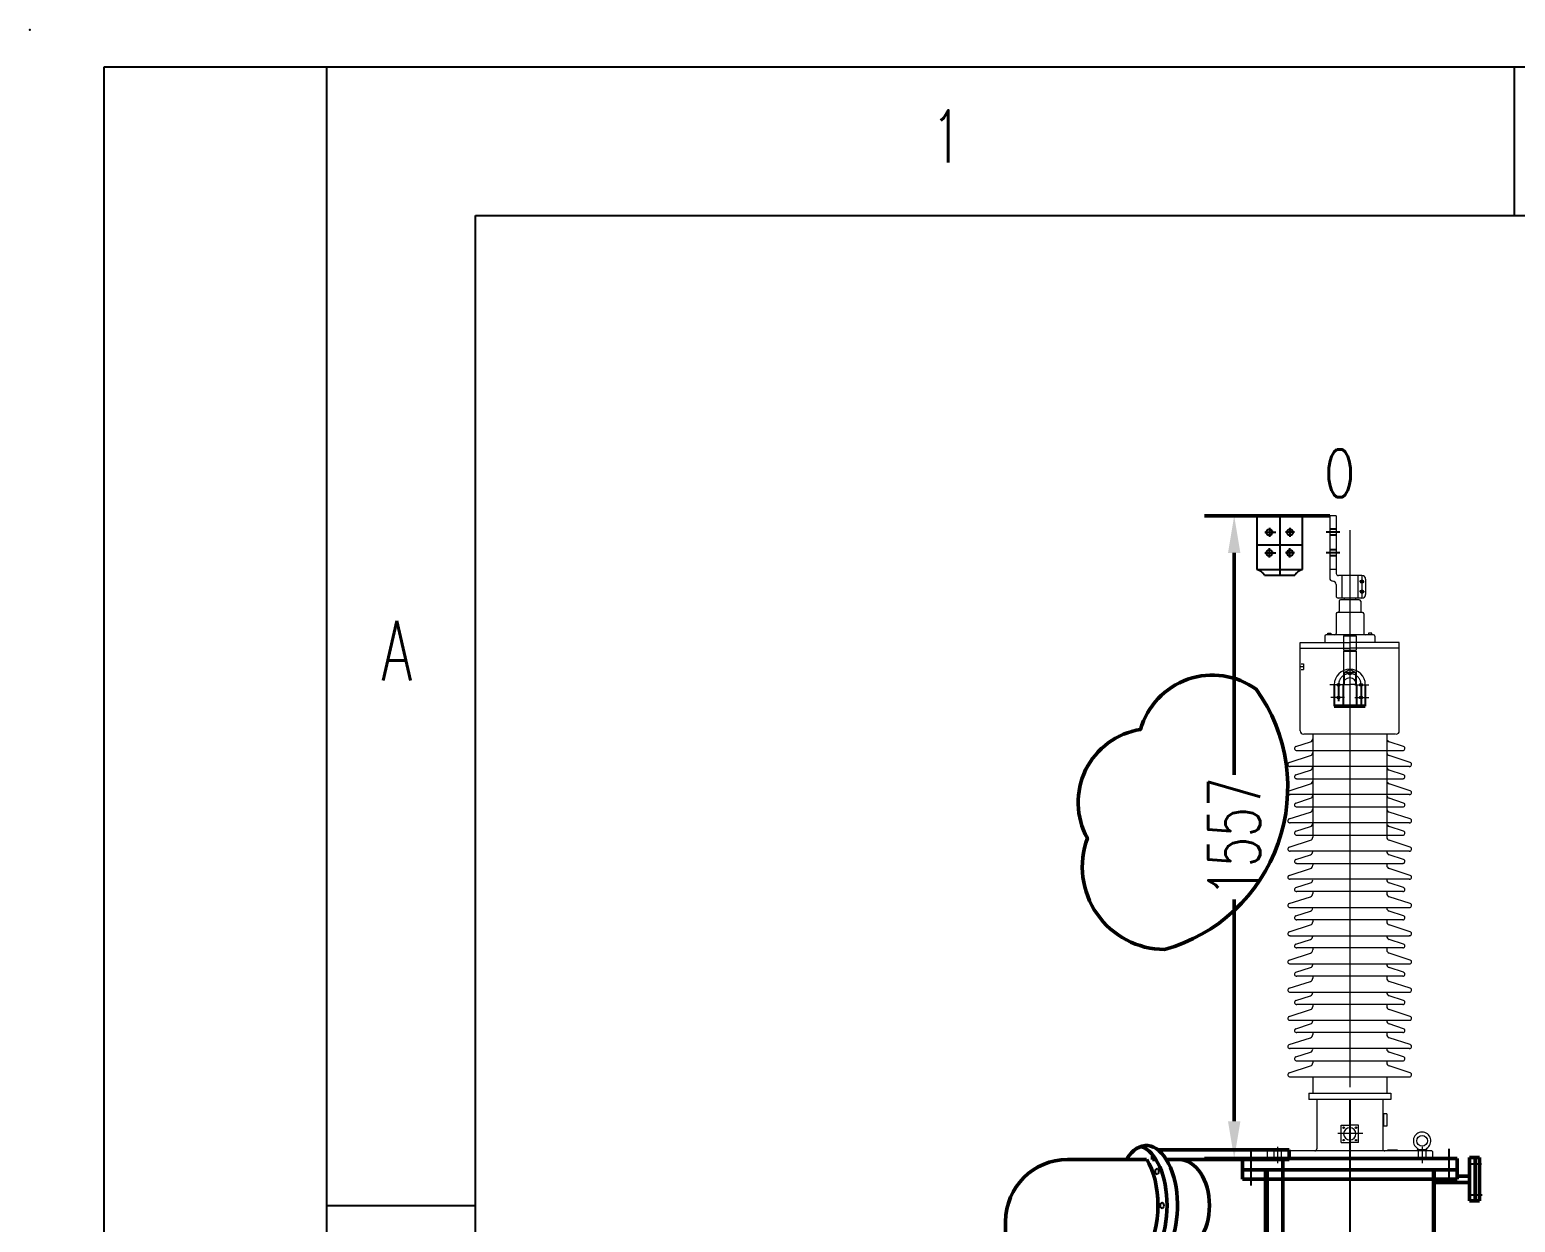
# Model space of a CAD drawing. Header units: millimetres. Extents: x 71406 to 93150, y 2492 to 17792.
# Drawn here: x 71406 to 75004, y 14903 to 17792 of the extents above; entities that cross this region are included whole.
import ezdxf

# ---------------------------------------------------------------- set-up
doc = ezdxf.new("R2010")
doc.units = ezdxf.units.MM
doc.header["$LTSCALE"] = 360
for name, pattern in [('ACAD_ISO04W100', [30, 24, -3, 0, -3]), ('CENTER', [2, 1.25, -0.25, 0.25, -0.25]), ('DASHED', [0.75, 0.5, -0.25])]:
    doc.linetypes.add(name, pattern=pattern)
for name, color, linetype, lineweight in [('0粗实线层', 7, 'Continuous', 50), ('1虚线层', 5, 'DASHED', 25), ('2中心线层', 1, 'CENTER', 25), ('4细实线层', 2, 'Continuous', 25), ('5文字层', 6, 'Continuous', 25), ('6标注层', 3, 'Continuous', 25)]:
    doc.layers.add(name, color=color, linetype=linetype, lineweight=lineweight)
for name, color, linetype in [('1', 7, 'Continuous'), ('2', 2, 'CENTER'), ('3中心线层', 1, 'ACAD_ISO04W100')]:
    doc.layers.add(name, color=color, linetype=linetype)
doc.styles.add('ROMANS', font='romans.shx', dxfattribs={"width": 0.67, "bigfont": 'bigfont.shx'})
doc.styles.get("Standard").update_dxf_attribs({"font": 'txt.shx', "width": 0.67, "bigfont": 'hztxt.shx'})
doc.styles.add('TH_GBDIM', font='txt.shx', dxfattribs={"width": 0.67, "bigfont": 'hztxt.shx'})
doc.dimstyles.new('TH_GBDIM', dxfattribs={"dimscale": 36, "dimtxt": 3.5, "dimasz": 2.5, "dimexe": 2, "dimexo": 0, "dimgap": 1.5, "dimtad": 0, "dimtoh": 1, "dimdec": 1, "dimdsep": 46, "dimtxsty": 'TH_GBDIM', "dimcen": 2.5, "dimclrd": 3, "dimclre": 3, "dimclrt": 6, "dimadec": 0, "dimazin": 2, "dimtfac": 0.714286, "dimtdec": 1, "dimtmove": 0, "dimatfit": 3, "dimfxl": 2, "dimtzin": 0, "dimlwd": -1, "dimlwe": -1, "dimarcsym": 0})

# ---------------------------------------------------------------- blocks, each defined once
blk = doc.blocks.new('BRDLW-126-630-3')
for p, q in [((-260, 406), (260, 406)), ((-260, 378), (-260, 406)), ((260, 378), (260, 406)), ((290, 408), (304, 408)), ((290, 408), (290, 303)), ((304, 408), (304, 303)), ((314, 408), (304, 408)), ((314, 408), (314, 303)), ((-260, 356), (-260, 378)), ((-204, 378), (-260, 378)), ((-260, 378), (0, 378)), ((-204, 378), (-204, 0)), ((-200, 378), (-200, 0)), ((0, 378), (260, 378)), ((204, 378), (204, 0)), ((260, 378), (260, 356)), ((290, 363), (260, 363)), ((-204, 356), (-260, 356)), ((260, 356), (-260, 356)), ((290, 348), (200, 348)), ((290, 303), (304, 303)), ((314, 303), (304, 303)), ((-260, -50), (-260, 0)), ((-260, 0), (-200, 0)), ((-260, 0), (260, 0)), ((260, 0), (260, -50)), ((260, -22), (-260, -22)), ((260, -22), (-260, -22)), ((-195, -50), (-195, -22)), ((195, -50), (195, -22))]:
    blk.add_line(p, q)
at = {"ltscale": 10}
blk.add_line((-260, -50), (260, -50), dxfattribs=at)
at = {"layer": '1'}
blk.add_line((200, 378), (200, 0), dxfattribs=at)
at = {"layer": '2'}
for p, q in [((286, 393), (319, 393)), ((286, 318), (320.6, 318))]:
    blk.add_line(p, q, dxfattribs=at)
at = {"layer": '2中心线层'}
for p, q in [((-240, 423.3), (-240, 340)), ((240, 429.1), (240, 352.5)), ((-240, -57.3), (-240, 22.7)), ((240, -61.9), (240, 9.1))]:
    blk.add_line(p, q, dxfattribs=at)
at = {"layer": '3中心线层'}
blk.add_line((0, 547.6), (0, -19.5), dxfattribs=at)
blk = doc.blocks.new('A$C76C92902')
blk.add_line((110.1, -1031.6), (173.7, -1031.6))
at = {"layer": '0粗实线层'}
for p, q in [((-55.2, 150.7), (-55.2, 158.4)), ((50.7, 158.4), (-55.2, 158.4)), ((44, 150.7), (-55.2, 150.7)), ((-50.1, 76.3), (-50.1, 150.7)), ((33.6, 150.7), (44, 150.7)), ((55.2, 150.7), (52.5, 150.7)), ((52.5, 150.7), (55.2, 150.7)), ((55.2, 150.7), (55.2, 154.6)), ((59.9, 150.7), (123.7, 150.7)), ((173.7, -25), (173.7, 100.7)), ((-50.1, 76.3), (44, 76.3)), ((-41, 64), (-41, 76.3)), ((41, 64), (41, 76.3)), ((-49.8, 56.4), (-49.8, 64)), ((-49.8, 64), (50.5, 64)), ((50.5, 56.4), (50.5, 64)), ((-50.1, 53.1), (-50.1, 43.9)), ((-50.1, 53.1), (50.1, 53.1)), ((-49.8, 56.4), (50.5, 56.4)), ((-48.3, 53.1), (-48.3, 56.4)), ((48.8, 53.1), (48.8, 56.4)), ((50.1, 43.9), (50.1, 53.1)), ((50.1, 43.9), (-50.1, 43.9)), ((-31.8, 0), (-31.8, 43.9)), ((31.8, 0), (31.8, 43.9)), ((110.1, -25), (110.1, 26.3)), ((110.1, -1031.6), (110.1, -25)), ((173.7, -25), (173.7, -1031.6))]:
    blk.add_line(p, q, dxfattribs=at)
for centre in [(123.7, 100.7), (60.1, 26.3)]:
    blk.add_arc(centre, 50, 0, 90, dxfattribs=at)
at = {"layer": '0粗实线层', "extrusion": (0, 0, -1)}
for centre, start_param, end_param in [((60.1, 113.5), 2.520896, 6.977565), ((68.5, 113.5), 3.310792, 6.113986), ((75.9, 113.5), 3.833265, 5.588806)]:
    blk.add_ellipse(centre, major_axis=(0, 48.5), ratio=0.51834, start_param=start_param, end_param=end_param, dxfattribs=at)
at = {"layer": '0粗实线层'}
blk.add_ellipse((33.6, 113.5), major_axis=(0, -37.2), ratio=0.656897, start_param=3.141593, end_param=6.283185, dxfattribs=at)
at = {"layer": '2中心线层'}
for p, q in [((-45.9, 71.7), (-45.9, 36.2)), ((45.9, 71.7), (45.9, 36.2)), ((141.9, 42.4), (141.9, -1031.6))]:
    blk.add_line(p, q, dxfattribs=at)
at = {"layer": '4细实线层'}
blk.add_line((59.9, 76.3), (60.1, 76.3), dxfattribs=at)
at = {"layer": '4细实线层', "extrusion": (0, 0, -1)}
for centre in [(51.5, 141), (47.4, 113.5), (51.3, 86.1)]:
    blk.add_ellipse(centre, major_axis=(0, -2.39), ratio=0.534199, dxfattribs=at)
blk = doc.blocks.new('*D873')
at = {"layer": '0粗实线层', "color": 3, "transparency": 16777216}
for p, q in [((74554.7, 16614.6), (74251.4, 16614.6)), ((74323.4, 16524.6), (74323.4, 15987.2)), ((74323.4, 15147.6), (74323.4, 15685)), ((74490.8, 15057.6), (74251.4, 15057.6))]:
    blk.add_line(p, q, dxfattribs=at)
for points in [[(74308.4, 16524.6), (74338.4, 16524.6), (74323.4, 16614.6)], [(74308.4, 15147.6), (74338.4, 15147.6), (74323.4, 15057.6)]]:
    blk.add_solid(points, dxfattribs=at)
at = {"layer": 'Defpoints', "color": 0, "transparency": 16777216}
for p in [(74554.7, 16614.6), (74323.4, 15057.6), (74490.8, 15057.6)]:
    blk.add_point(p, dxfattribs=at)
at = {"layer": '0粗实线层', "color": 6, "transparency": 16777216, "insert": (74323.4, 15836.1), "char_height": 126, "attachment_point": 5, "rotation": 90, "style": 'TH_GBDIM'}
blk.add_mtext('1557', dxfattribs=at)

msp = doc.modelspace()

# ---------------------------------------------------------------- linework, layer by layer
for p, q in [((74378.536, 16614.605), (74378.536, 16484.605)), ((74488.536, 16614.605), (74378.536, 16614.605)), ((74488.536, 16484.605), (74488.536, 16614.605)), ((74378.536, 16484.605), (74488.536, 16484.605)), ((74396.542, 16470.892), (74470.53, 16470.892)), ((74565.836, 16205.269), (74565.836, 16153.025)), ((74586.93, 16205.269), (74586.93, 16153.025)), ((74619.892, 16205.269), (74619.892, 16153.025)), ((74640.986, 16205.269), (74640.986, 16153.025))]:
    msp.add_line(p, q)
at = {"lineweight": 0}
for p, q in [((74570.779, 16614.605), (74554.694, 16614.605)), ((74554.694, 16614.605), (74554.694, 16464.459)), ((74570.779, 16614.605), (74570.779, 16474.802)), ((74570.779, 16484.605), (74554.694, 16484.605)), ((74570.251, 16448.374), (74570.251, 16420.271)), ((74632.836, 16469.988), (74575.795, 16469.802)), ((74583.983, 16469.988), (74583.983, 16415.271)), ((74622.72, 16469.988), (74622.72, 16415.271)), ((74641.728, 16461.097), (74641.728, 16424.163)), ((74632.617, 16415.271), (74575.251, 16415.271)), ((74577.766, 16407.771), (74577.766, 16383.832)), ((74618.12, 16411.19), (74581.186, 16411.19)), ((74589.836, 16415.271), (74589.836, 16411.19)), ((74617.194, 16415.271), (74617.194, 16411.19)), ((74626.328, 16411.19), (74618.12, 16411.19)), ((74629.748, 16407.771), (74629.748, 16383.832)), ((74570.243, 16376.992), (74570.243, 16329.633)), ((74633.041, 16380.412), (74573.662, 16380.412)), ((74633.851, 16380.412), (74633.041, 16380.412)), ((74637.271, 16376.992), (74637.271, 16329.633)), ((74483.351, 16093.647), (74483.351, 16307.605)), ((74483.351, 16307.605), (74604.427, 16307.605)), ((74542.842, 16322.794), (74542.842, 16308.209)), ((74660.441, 16326.214), (74546.262, 16326.214)), ((74550.095, 16330.357), (74557.622, 16330.357)), ((74550.095, 16326.226), (74550.095, 16330.357)), ((74557.622, 16330.357), (74557.622, 16326.214)), ((74723.351, 16307.603), (74604.427, 16307.605)), ((74656.608, 16330.357), (74649.081, 16330.357)), ((74649.081, 16330.357), (74649.081, 16326.214)), ((74656.608, 16326.226), (74656.608, 16330.357)), ((74663.861, 16322.794), (74663.861, 16308.209)), ((74723.351, 16093.458), (74723.351, 16307.603)), ((74483.351, 16294.11), (74604.427, 16294.11)), ((74723.351, 16294.11), (74604.427, 16294.11)), ((74484.088, 16249.28), (74492.928, 16249.28)), ((74485.502, 16256.086), (74490.92, 16256.086)), ((74485.502, 16242.473), (74490.92, 16242.473)), ((74714.423, 16085.605), (74492.28, 16085.605)), ((74513.807, 16085.605), (74513.807, 15835.976)), ((74692.896, 16085.605), (74692.896, 15835.976)), ((74472.91, 16055.399), (74508.251, 16066.882)), ((74733.793, 16055.399), (74698.452, 16066.882)), ((74456.826, 16016.797), (74508.251, 16033.506)), ((74474.401, 16045.985), (74732.302, 16045.985)), ((74513.807, 16045.985), (74513.807, 16041.155)), ((74513.807, 16045.985), (74513.807, 16041.155)), ((74692.895, 16045.985), (74692.895, 16041.155)), ((74692.895, 16045.985), (74692.895, 16041.155)), ((74749.877, 16016.797), (74698.452, 16033.506)), ((74748.386, 16007.383), (74458.317, 16007.383)), ((74472.91, 15987.041), (74508.251, 15998.524)), ((74474.401, 15977.627), (74732.302, 15977.627)), ((74513.807, 15977.627), (74513.807, 15972.797)), ((74513.807, 15977.627), (74513.807, 15972.797)), ((74692.895, 15977.627), (74692.895, 15972.797)), ((74692.895, 15977.627), (74692.895, 15972.797)), ((74733.793, 15987.041), (74698.452, 15998.524)), ((74456.826, 15948.439), (74508.251, 15965.148)), ((74749.877, 15948.439), (74698.452, 15965.148)), ((74748.386, 15939.025), (74458.317, 15939.025)), ((74472.91, 15918.683), (74508.251, 15930.166)), ((74474.401, 15909.269), (74732.302, 15909.269)), ((74513.807, 15909.269), (74513.807, 15904.438)), ((74513.807, 15909.269), (74513.807, 15904.438)), ((74692.895, 15909.269), (74692.895, 15904.438)), ((74692.895, 15909.269), (74692.895, 15904.438)), ((74733.793, 15918.683), (74698.452, 15930.166)), ((74456.826, 15880.081), (74508.251, 15896.79)), ((74748.386, 15870.667), (74458.317, 15870.667)), ((74749.877, 15880.081), (74698.452, 15896.79)), ((74472.91, 15850.325), (74508.251, 15861.808)), ((74474.401, 15840.911), (74732.302, 15840.911)), ((74513.807, 15840.911), (74513.807, 15836.08)), ((74513.807, 15840.911), (74513.807, 15836.08)), ((74692.895, 15840.911), (74692.895, 15836.08)), ((74692.895, 15840.911), (74692.895, 15836.08)), ((74733.793, 15850.325), (74698.452, 15861.808)), ((74456.826, 15811.723), (74508.251, 15828.432)), ((74748.386, 15802.308), (74458.317, 15802.308)), ((74749.877, 15811.723), (74698.452, 15828.432)), ((74456.826, 15743.365), (74508.251, 15760.074)), ((74472.91, 15781.967), (74508.251, 15793.45)), ((74474.401, 15772.552), (74732.302, 15772.552)), ((74513.807, 15772.552), (74513.807, 15767.722)), ((74692.895, 15772.552), (74692.895, 15767.722)), ((74733.793, 15781.967), (74698.452, 15793.45)), ((74749.877, 15743.365), (74698.452, 15760.074)), ((74748.386, 15733.95), (74458.317, 15733.95)), ((74472.91, 15713.609), (74508.251, 15725.092)), ((74733.793, 15713.609), (74698.452, 15725.092)), ((74456.826, 15675.006), (74508.251, 15691.715)), ((74732.302, 15704.194), (74474.401, 15704.194)), ((74513.807, 15704.194), (74513.807, 15699.364)), ((74692.895, 15704.194), (74692.895, 15699.364)), ((74749.877, 15675.006), (74698.452, 15691.715)), ((74458.317, 15665.592), (74748.386, 15665.592)), ((74472.91, 15645.251), (74508.251, 15656.733)), ((74733.793, 15645.251), (74698.452, 15656.733)), ((74456.826, 15606.648), (74508.251, 15623.357)), ((74732.302, 15635.836), (74474.401, 15635.836)), ((74513.807, 15635.836), (74513.807, 15631.006)), ((74692.895, 15635.836), (74692.895, 15631.006)), ((74749.877, 15606.648), (74698.452, 15623.357)), ((74458.317, 15597.234), (74748.386, 15597.234)), ((74472.91, 15576.892), (74508.251, 15588.375)), ((74733.793, 15576.892), (74698.452, 15588.375)), ((74456.826, 15538.29), (74508.251, 15554.999)), ((74732.302, 15567.478), (74474.401, 15567.478)), ((74513.807, 15567.478), (74513.807, 15562.648)), ((74692.895, 15567.478), (74692.895, 15562.648)), ((74749.877, 15538.29), (74698.452, 15554.999)), ((74458.317, 15528.876), (74748.386, 15528.876)), ((74472.91, 15508.534), (74508.251, 15520.017)), ((74733.793, 15508.534), (74698.452, 15520.017)), ((74456.826, 15469.932), (74508.251, 15486.641)), ((74732.302, 15499.12), (74474.401, 15499.12)), ((74513.807, 15499.12), (74513.807, 15494.289)), ((74692.895, 15499.12), (74692.895, 15494.289)), ((74749.877, 15469.932), (74698.452, 15486.641)), ((74458.317, 15460.518), (74748.386, 15460.518)), ((74472.91, 15440.176), (74508.251, 15451.659)), ((74733.793, 15440.176), (74698.452, 15451.659)), ((74456.826, 15401.574), (74508.251, 15418.283)), ((74732.302, 15430.762), (74474.401, 15430.762)), ((74513.807, 15430.762), (74513.807, 15425.931)), ((74692.895, 15430.762), (74692.895, 15425.931)), ((74749.877, 15401.574), (74698.452, 15418.283)), ((74458.317, 15392.159), (74748.386, 15392.159)), ((74472.91, 15371.818), (74508.251, 15383.301)), ((74733.793, 15371.818), (74698.452, 15383.301)), ((74456.826, 15333.216), (74508.251, 15349.925)), ((74732.302, 15362.404), (74474.401, 15362.404)), ((74513.807, 15362.404), (74513.807, 15357.573)), ((74692.895, 15362.404), (74692.895, 15357.573)), ((74749.877, 15333.216), (74698.452, 15349.925)), ((74748.386, 15323.801), (74458.317, 15323.801)), ((74472.91, 15303.46), (74508.251, 15314.943)), ((74474.401, 15294.045), (74732.302, 15294.045)), ((74513.807, 15294.045), (74513.807, 15289.215)), ((74692.895, 15294.045), (74692.895, 15289.215)), ((74733.793, 15303.46), (74698.452, 15314.943)), ((74456.826, 15264.858), (74508.251, 15281.567)), ((74749.877, 15264.858), (74698.452, 15281.567)), ((74458.317, 15255.443), (74748.386, 15255.443)), ((74513.807, 15255.443), (74513.807, 15215.605)), ((74692.896, 15255.443), (74692.896, 15215.605)), ((74503.807, 15215.605), (74503.807, 15200.605)), ((74503.807, 15215.605), (74702.896, 15215.605)), ((74702.896, 15200.605), (74503.807, 15200.605)), ((74523.404, 15200.605), (74523.404, 15080.605)), ((74683.351, 15200.605), (74683.351, 15080.605)), ((74702.896, 15215.605), (74702.896, 15200.605)), ((74683.351, 15165.664), (74683.351, 15135.621)), ((74693.002, 15165.664), (74683.351, 15165.664)), ((74684.771, 15165.664), (74684.771, 15135.621)), ((74693.002, 15165.664), (74693.002, 15135.621)), ((74582.413, 15095.848), (74582.442, 15138.07)), ((74582.442, 15138.07), (74603.553, 15138.07)), ((74624.261, 15138.07), (74603.15, 15138.07)), ((74624.29, 15095.848), (74624.261, 15138.07)), ((74683.351, 15135.621), (74683.351, 15135.621)), ((74693.002, 15135.621), (74683.351, 15135.621)), ((74582.413, 15095.848), (74603.524, 15095.848)), ((74624.29, 15095.848), (74603.179, 15095.848)), ((74719.032, 15077.859), (74694.907, 15077.859)), ((74694.907, 15077.859), (74694.907, 15075.605)), ((74719.032, 15075.605), (74719.032, 15077.859)), ((74403.351, 15073.997), (74403.351, 15059.213)), ((74603.351, 15075.605), (74404.96, 15075.605)), ((74603.351, 15057.605), (74404.96, 15057.605)), ((74441.263, 15075.605), (74435.201, 15075.605)), ((74441.085, 15057.605), (74435.201, 15057.605)), ((74801.743, 15075.605), (74603.351, 15075.605)), ((74803.351, 15073.997), (74803.351, 15059.213))]:
    msp.add_line(p, q, dxfattribs=at)
at = {"lineweight": 0, "ltscale": 0.3}
msp.add_line((74490.92, 16256.086), (74490.92, 16242.473), dxfattribs=at)
at = {"lineweight": 0, "ltscale": 2}
for p, q in [((74766.777, 15078.582), (74766.777, 15075.605)), ((74789.926, 15078.582), (74766.777, 15078.582)), ((74789.895, 15078.595), (74789.895, 15075.605))]:
    msp.add_line(p, q, dxfattribs=at)
for centre in [(74408.536, 16574.605), (74458.536, 16574.605), (74408.536, 16524.605), (74458.536, 16524.605)]:
    msp.add_circle(centre, 7.25)
at = {"lineweight": 0}
for centre, radius in [((74632.836, 16455.303), 4.104), ((74632.836, 16455.303), 3.42), ((74632.836, 16430.842), 4.104), ((74632.836, 16430.842), 3.42), ((74603.351, 16232.485), 3.392), ((74576.194, 16205.269), 3.344), ((74630.509, 16205.269), 3.344), ((74576.194, 16174.409), 3.344), ((74630.509, 16174.409), 3.344), ((74588.47, 15132.038), 1.809), ((74618.233, 15132.038), 1.809), ((74778.492, 15100.155), 13.008), ((74588.449, 15101.88), 1.809), ((74618.254, 15101.88), 1.809)]:
    msp.add_circle(centre, radius, dxfattribs=at)
for centre, start, end in [((74369.844, 16454.636), 31.338291, 73.493912), ((74497.227, 16454.636), 106.506088, 148.661709)]:
    msp.add_arc(centre, 31.257, start, end)
for centre, radius, start, end in [((74562.736, 16464.459), 8.042, 180, 270), ((74575.779, 16474.802), 5, 180, 270.187065), ((74632.836, 16461.097), 8.892, 0, 90), ((74575.251, 16420.271), 5, 180, 270), ((74581.186, 16407.771), 3.42, 90, 180), ((74626.328, 16407.771), 3.42, 0, 90), ((74632.836, 16424.163), 8.892, 270, 0), ((74573.662, 16376.992), 3.42, 90, 180), ((74574.346, 16383.832), 3.42, 270, 0), ((74633.172, 16383.834), 3.424, 180.029771, 267.803181), ((74633.851, 16376.992), 3.42, 0, 90), ((74546.262, 16322.794), 3.42, 90, 180), ((74566.823, 16329.633), 3.42, 270, 0), ((74640.691, 16329.633), 3.42, 180, 270), ((74660.441, 16322.794), 3.42, 0, 90), ((74603.411, 16205.269), 37.575, 0, 180), ((74603.411, 16205.269), 16.481, 0, 180), ((74491.394, 16093.647), 8.042, 180, 270), ((74715.309, 16093.647), 8.042, 270, 0), ((74474.401, 16050.81), 4.825, 108, 280), ((74505.765, 16074.531), 8.042, 288, 0), ((74700.938, 16074.531), 8.042, 180, 252), ((74732.302, 16050.81), 4.825, 260, 72), ((74458.317, 16012.208), 4.825, 108, 280), ((74505.765, 16041.155), 8.042, 288, 0), ((74700.938, 16041.155), 8.042, 180, 252), ((74748.386, 16012.208), 4.825, 260, 72), ((74474.401, 15982.452), 4.825, 108, 280), ((74505.765, 16006.173), 8.042, 288, 0), ((74700.938, 16006.173), 8.042, 180, 252), ((74732.302, 15982.452), 4.825, 260, 72), ((74458.317, 15943.85), 4.825, 108, 280), ((74505.765, 15972.797), 8.042, 288, 0), ((74700.938, 15972.797), 8.042, 180, 252), ((74748.386, 15943.85), 4.825, 260, 72), ((74474.401, 15914.094), 4.825, 108, 280), ((74505.765, 15937.815), 8.042, 288, 0), ((74505.765, 15904.438), 8.042, 288, 0), ((74700.938, 15937.815), 8.042, 180, 252), ((74700.938, 15904.438), 8.042, 180, 252), ((74732.302, 15914.094), 4.825, 260, 72), ((74458.317, 15875.492), 4.825, 108, 280), ((74505.765, 15869.456), 8.042, 288, 0), ((74700.938, 15869.456), 8.042, 180, 252), ((74748.386, 15875.492), 4.825, 260, 72), ((74474.401, 15845.736), 4.825, 108, 280), ((74505.765, 15836.08), 8.042, 288, 0), ((74700.938, 15836.08), 8.042, 180, 252), ((74732.302, 15845.736), 4.825, 260, 72), ((74458.317, 15807.134), 4.825, 108, 280), ((74505.765, 15801.098), 8.042, 288, 0), ((74700.938, 15801.098), 8.042, 180, 252), ((74748.386, 15807.134), 4.825, 260, 72), ((74474.401, 15777.378), 4.825, 108, 280), ((74505.765, 15767.722), 8.042, 288, 0), ((74700.938, 15767.722), 8.042, 180, 252), ((74732.302, 15777.378), 4.825, 260, 72), ((74458.317, 15738.775), 4.825, 108, 280), ((74505.765, 15732.74), 8.042, 288, 0), ((74700.938, 15732.74), 8.042, 180, 252), ((74748.386, 15738.775), 4.825, 260, 72), ((74474.401, 15709.02), 4.825, 108, 280), ((74505.765, 15699.364), 8.042, 288, 0), ((74700.938, 15699.364), 8.042, 180, 252), ((74732.302, 15709.02), 4.825, 260, 72), ((74458.317, 15670.417), 4.825, 108, 280), ((74505.765, 15664.382), 8.042, 288, 0), ((74700.938, 15664.382), 8.042, 180, 252), ((74748.386, 15670.417), 4.825, 260, 72), ((74474.401, 15640.661), 4.825, 108, 280), ((74505.765, 15631.006), 8.042, 288, 0), ((74700.938, 15631.006), 8.042, 180, 252), ((74732.302, 15640.661), 4.825, 260, 72), ((74458.317, 15602.059), 4.825, 108, 280), ((74505.765, 15596.024), 8.042, 288, 0), ((74700.938, 15596.024), 8.042, 180, 252), ((74748.386, 15602.059), 4.825, 260, 72), ((74474.401, 15572.303), 4.825, 108, 280), ((74505.765, 15562.648), 8.042, 288, 0), ((74700.938, 15562.648), 8.042, 180, 252), ((74732.302, 15572.303), 4.825, 260, 72), ((74458.317, 15533.701), 4.825, 108, 280), ((74474.401, 15503.945), 4.825, 108, 280), ((74505.765, 15527.666), 8.042, 288, 0), ((74700.938, 15527.666), 8.042, 180, 252), ((74732.302, 15503.945), 4.825, 260, 72), ((74748.386, 15533.701), 4.825, 260, 72), ((74505.765, 15494.289), 8.042, 288, 0), ((74700.938, 15494.289), 8.042, 180, 252), ((74458.317, 15465.343), 4.825, 108, 280), ((74474.401, 15435.587), 4.825, 108, 280), ((74505.765, 15459.307), 8.042, 288, 0), ((74700.938, 15459.307), 8.042, 180, 252), ((74732.302, 15435.587), 4.825, 260, 72), ((74748.386, 15465.343), 4.825, 260, 72), ((74458.317, 15396.985), 4.825, 108, 280), ((74505.765, 15425.931), 8.042, 288, 0), ((74700.938, 15425.931), 8.042, 180, 252), ((74748.386, 15396.985), 4.825, 260, 72), ((74474.401, 15367.229), 4.825, 108, 280), ((74505.765, 15390.949), 8.042, 288, 0), ((74700.938, 15390.949), 8.042, 180, 252), ((74732.302, 15367.229), 4.825, 260, 72), ((74458.317, 15328.627), 4.825, 108, 280), ((74505.765, 15357.573), 8.042, 288, 0), ((74700.938, 15357.573), 8.042, 180, 252), ((74748.386, 15328.627), 4.825, 260, 72), ((74474.401, 15298.871), 4.825, 108, 280), ((74505.765, 15322.591), 8.042, 288, 0), ((74700.938, 15322.591), 8.042, 180, 252), ((74732.302, 15298.871), 4.825, 260, 72), ((74458.317, 15260.268), 4.825, 108, 280), ((74505.765, 15289.215), 8.042, 288, 0), ((74700.938, 15289.215), 8.042, 180, 252), ((74748.386, 15260.268), 4.825, 260, 72), ((74603.612, 15116.959), 15.079, 90.242136, 269.679755), ((74603.091, 15116.959), 15.079, 270.320245, 89.757864), ((74778.492, 15100.155), 21.171, 300.764499, 239.235501), ((74518.404, 15080.605), 5, 270, 0), ((74688.351, 15080.605), 5, 180, 270), ((74765.815, 15078.902), 3.562, 0, 59.235501), ((74791.143, 15078.902), 3.562, 120.764499, 180), ((74404.96, 15073.997), 1.608, 90, 180), ((74404.96, 15059.213), 1.608, 180, 270), ((74801.743, 15073.997), 1.608, 0, 90)]:
    msp.add_arc(centre, radius, start, end, dxfattribs=at)
at = {"lineweight": 0, "ltscale": 2}
msp.add_arc((74562.209, 16448.374), 8.042, 0, 90, dxfattribs=at)
msp.add_point((71406.159, 17792.468))
msp.add_point((71406.159, 17792.468))
at = {"layer": '0粗实线层'}
msp.add_line((74640.986, 16153.025), (74565.836, 16153.025), dxfattribs=at)
at = {"layer": '0粗实线层', "color": 1}
msp.add_lwpolyline([(74154.902, 15563.815, -0.52056705), (73967.806, 15833.476, -0.52056705), (74096.626, 16097.008, -0.52056705), (74376.78, 16194.377, -0.52056705)], format="xyb", close=True, dxfattribs=at)
at = {"layer": '1虚线层', "ltscale": 3}
for p, q in [((74570.779, 16581.855), (74554.694, 16581.855)), ((74570.779, 16567.355), (74554.694, 16567.355)), ((74570.779, 16531.855), (74554.694, 16531.855)), ((74570.779, 16517.355), (74554.694, 16517.355))]:
    msp.add_line(p, q, dxfattribs=at)
at = {"layer": '1虚线层', "lineweight": 0, "ltscale": 3}
for p, q in [((74587.851, 16324.115), (74587.851, 16289.214)), ((74587.851, 16324.115), (74618.851, 16324.115)), ((74618.851, 16324.115), (74618.851, 16289.214)), ((74587.851, 16289.214), (74618.851, 16289.214)), ((74587.851, 16286.787), (74587.851, 16205.851)), ((74587.851, 16286.787), (74618.851, 16286.787)), ((74589.573, 16289.214), (74589.573, 16286.787)), ((74617.13, 16289.214), (74617.13, 16286.787)), ((74618.851, 16286.787), (74618.851, 16205.851)), ((74616.851, 16234.605), (74589.851, 16234.605)), ((74589.851, 16234.605), (74589.851, 16205.851)), ((74589.862, 16234.605), (74603.351, 16242.393)), ((74616.841, 16234.605), (74603.351, 16242.393)), ((74616.851, 16234.605), (74616.851, 16205.851)), ((74587.851, 16205.851), (74603.351, 16205.851)), ((74618.851, 16205.851), (74603.351, 16205.851))]:
    msp.add_line(p, q, dxfattribs=at)
at = {"layer": '2', "linetype": 'ByBlock'}
for p, q in [((72486.159, 17342.468), (92610.159, 17342.468)), ((72486.159, 2942.468), (72486.159, 17342.468))]:
    msp.add_line(p, q, dxfattribs=at)
at = {"layer": '2中心线层'}
for p, q in [((74433.536, 16614.605), (74433.536, 16470.892)), ((74397.471, 16574.605), (74424.473, 16574.605)), ((74408.536, 16585.341), (74408.536, 16563.277)), ((74469.601, 16574.605), (74447.598, 16574.605)), ((74458.536, 16585.341), (74458.536, 16563.277)), ((74378.536, 16544.605), (74488.536, 16544.605)), ((74397.471, 16524.605), (74424.473, 16524.605)), ((74408.536, 16513.869), (74408.536, 16535.933)), ((74469.601, 16524.605), (74447.598, 16524.605)), ((74458.536, 16513.869), (74458.536, 16535.933))]:
    msp.add_line(p, q, dxfattribs=at)
at = {"layer": '2中心线层', "ltscale": 3}
for p, q in [((74579.333, 16574.605), (74546.19, 16574.605)), ((74579.333, 16524.605), (74546.19, 16524.605)), ((74576.194, 16205.269), (74576.194, 16165.533)), ((74630.628, 16205.269), (74630.628, 16157.39))]:
    msp.add_line(p, q, dxfattribs=at)
at = {"layer": '2中心线层', "lineweight": 0, "ltscale": 3}
for p, q in [((74603.351, 16580.17), (74603.351, 15186.675)), ((74632.836, 16455.303), (74626.645, 16455.303)), ((74632.836, 16469.988), (74632.836, 16415.271)), ((74632.836, 16455.303), (74638.345, 16455.303)), ((74632.836, 16430.842), (74626.853, 16430.842)), ((74632.836, 16430.842), (74638.762, 16430.842)), ((74590.876, 16205.269), (74555.336, 16205.269)), ((74615.799, 16205.269), (74649.097, 16205.269)), ((74590.876, 16174.409), (74557.606, 16174.409)), ((74615.799, 16174.409), (74649.097, 16174.409)), ((74603.351, 15164.98), (74603.351, 15057.605)), ((74635.269, 15117.631), (74574.227, 15117.631)), ((74428.351, 15085.915), (74428.351, 15045.676)), ((74778.351, 15085.915), (74778.351, 15045.676)), ((74419.351, 15075.605), (74419.351, 15057.605)), ((74437.351, 15075.605), (74437.351, 15057.605)), ((74769.351, 15075.605), (74769.351, 15057.605)), ((74787.351, 15075.605), (74787.351, 15057.605))]:
    msp.add_line(p, q, dxfattribs=at)
msp.add_arc((74603.411, 16205.269), 27.217, 0, 180, dxfattribs=at)
at = {"layer": '6标注层', "linetype": 'ByBlock'}
for p, q in [((71586.159, 17702.468), (92970.159, 17702.468)), ((71586.159, 2582.468), (71586.159, 17702.468)), ((72126.159, 2582.468), (72126.159, 17702.468)), ((75001.659, 17702.468), (75001.659, 17342.468)), ((72486.159, 14942.468), (72126.159, 14942.468))]:
    msp.add_line(p, q, dxfattribs=at)

# ---------------------------------------------------------------- block references
at = {"layer": '0粗实线层', "color": 0}
msp.add_blockref('BRDLW-126-630-3', (74603.348, 14651.605), dxfattribs=at)
at = {"layer": '0粗实线层', "xscale": -3, "yscale": 3, "zscale": 3}
msp.add_blockref('A$C76C92902', (74290.988, 14602.846), dxfattribs=at)

# ---------------------------------------------------------------- texts
at = {"layer": '5文字层', "width": 0.67}
msp.add_text('O', height=115.2, dxfattribs=at).set_placement((74542.47, 16659.9))
at = {"layer": '6标注层', "linetype": 'ByBlock', "style": 'ROMANS', "width": 0.67}
for s, height, p in [('1', 126, (73591.182, 17470.801)), ('A', 144, (72257.823, 16215.756))]:
    msp.add_text(s, height=height, dxfattribs=at).set_placement(p)

# ---------------------------------------------------------------- dimensions: what is measured, and where the dimension line sits
at = {"layer": '0粗实线层'}
dim = msp.add_linear_dim(base=(74323.38, 15057.605), p1=(74554.694, 16614.605), p2=(74490.773, 15057.605), angle=90, dimstyle='TH_GBDIM', dxfattribs=at)
dim.commit()
dim.dimension.update_dxf_attribs({"geometry": '*D873', "text_midpoint": (74323.38, 15836.105)})

doc.saveas('drawing.dxf')
